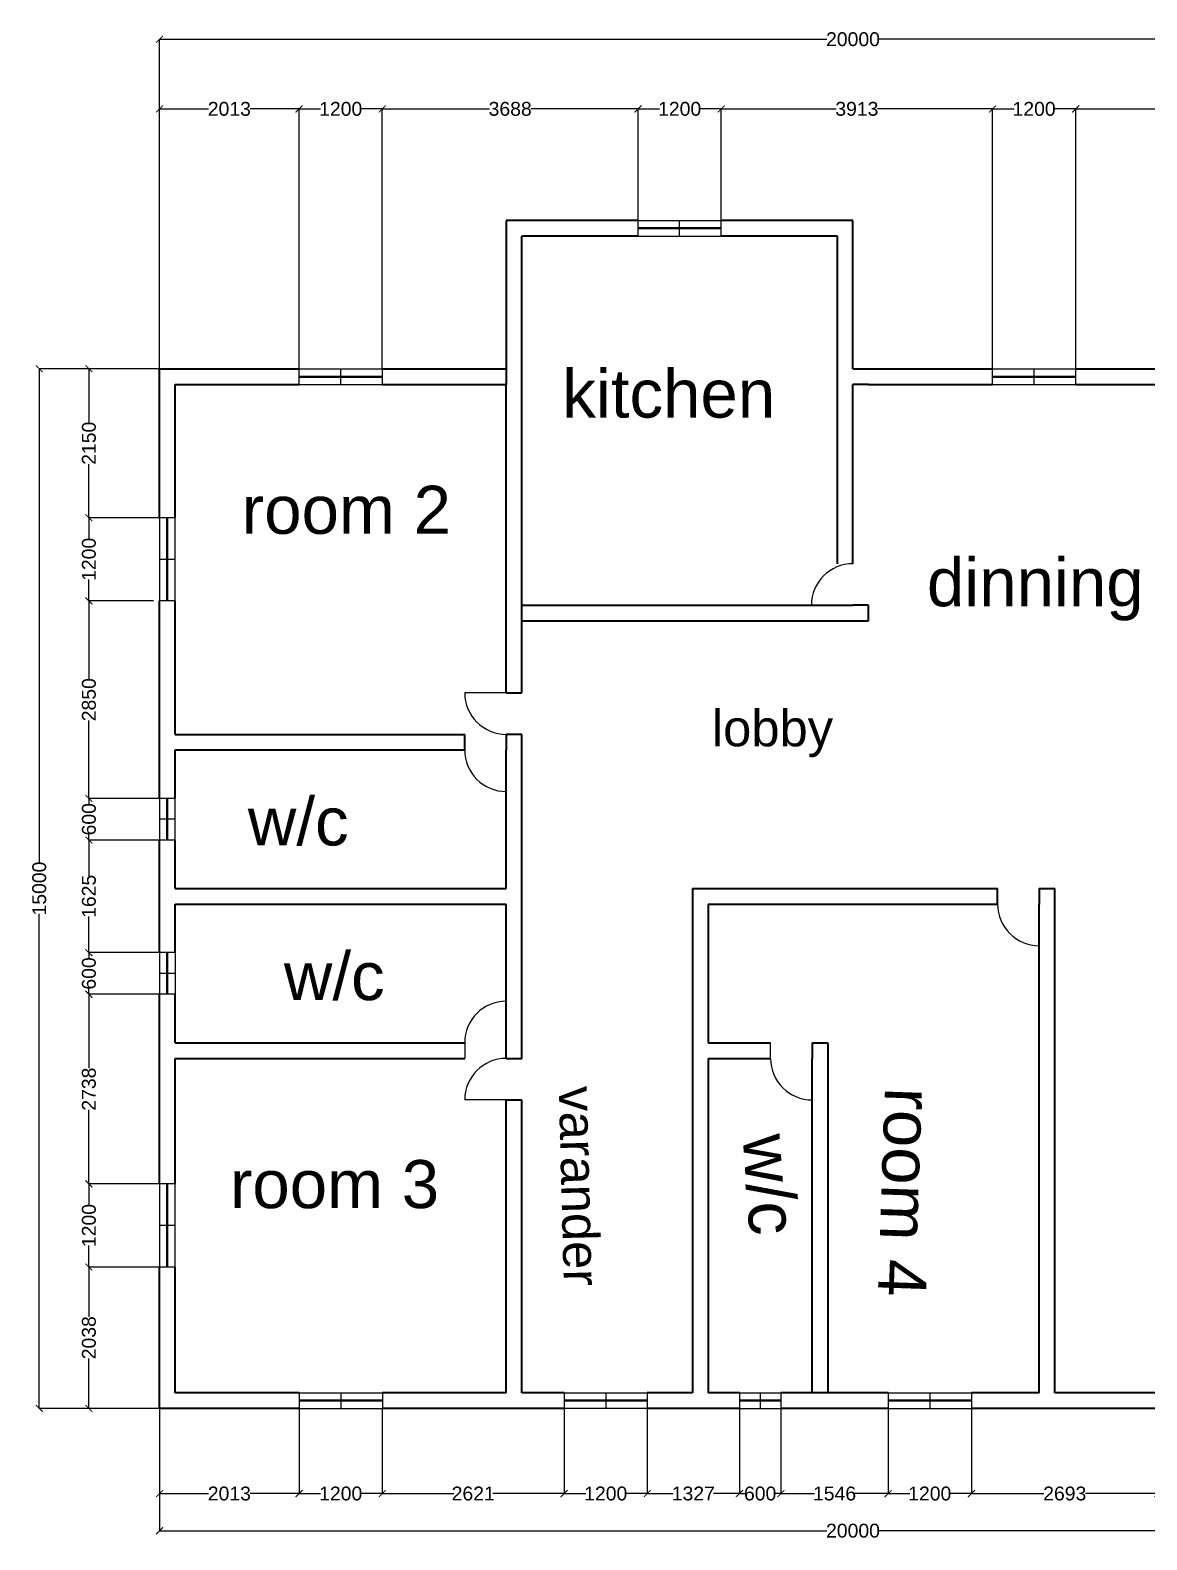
# Model space of a CAD drawing. Header units: millimetres. Extents: x -94062 to 81111, y 92198 to 185346.
# Drawn here: x 56790 to 72893, y 100121 to 121903 of the extents above; entities that cross this region are included whole.
import ezdxf

# ---------------------------------------------------------------- set-up
doc = ezdxf.new("R2010")
doc.units = ezdxf.units.MM
doc.header["$MEASUREMENT"] = 0
doc.styles.get("Standard").update_dxf_attribs({"font": 'arial.ttf'})
doc.dimstyles.get("Standard").update_dxf_attribs({"dimtxt": 200, "dimasz": 100, "dimexe": 0.18, "dimexo": 0.0625, "dimgap": 0.09, "dimtad": 0, "dimdec": 0, "dimzin": 0, "dimdsep": 46, "dimtxsty": 'Standard', "dimblk": 'ARCHTICK', "dimcen": 0.09, "dimadec": 0, "dimazin": 0, "dimtfac": 1, "dimtdec": 0, "dimtofl": 0, "dimtmove": 0, "dimatfit": 3, "dimldrblk": 'ARCHTICK', "dimfxl": 1, "dimtolj": 1, "dimtzin": 0, "dimarcsym": 0})

# ---------------------------------------------------------------- blocks, each defined once
blk = doc.blocks.new('_ArchTick')
at = {"color": 0, "linetype": 'ByBlock', "const_width": 0.15}
blk.add_lwpolyline([(-0.5, -0.5), (0.5, 0.5)], dxfattribs=at)
blk = doc.blocks.new('*D69')
at = {"color": 0, "lineweight": -2, "transparency": 16777216}
for p, q in [((58656, 117018), (56921, 117018)), ((56921, 117018), (56921, 109885)), ((56921, 102018), (56921, 109152)), ((58656, 102018), (56921, 102018))]:
    blk.add_line(p, q, dxfattribs=at)
at = {"layer": 'Defpoints', "color": 0, "transparency": 16777216}
for p in [(56921, 117018), (58656, 117018), (58656, 102018)]:
    blk.add_point(p, dxfattribs=at)
at = {"color": 0, "lineweight": -2, "transparency": 16777216, "xscale": 100, "yscale": 100, "zscale": 100}
for p, rotation in [((56921, 117018), 90), ((56921, 102018), 270)]:
    blk.add_blockref('_ArchTick', p, dxfattribs=dict(at, rotation=rotation))
at = {"color": 0, "transparency": 16777216, "insert": (56921, 109518), "char_height": 200, "attachment_point": 5, "rotation": 90}
blk.add_mtext('\\A1;15000', dxfattribs=at)
blk = doc.blocks.new('*D70')
at = {"color": 0, "lineweight": -2, "transparency": 16777216}
for p, q in [((58656, 117018), (57637, 117018)), ((57637, 117018), (57637, 116243)), ((57637, 114868), (57637, 115643)), ((58656, 114868), (57637, 114868))]:
    blk.add_line(p, q, dxfattribs=at)
at = {"layer": 'Defpoints', "color": 0, "transparency": 16777216}
for p in [(58656, 117018), (57637, 114868), (58656, 114868)]:
    blk.add_point(p, dxfattribs=at)
at = {"color": 0, "lineweight": -2, "transparency": 16777216, "xscale": 100, "yscale": 100, "zscale": 100}
for p, rotation in [((57637, 117018), 90), ((57637, 114868), 270)]:
    blk.add_blockref('_ArchTick', p, dxfattribs=dict(at, rotation=rotation))
at = {"color": 0, "transparency": 16777216, "insert": (57637, 115943), "char_height": 200, "attachment_point": 5, "rotation": 90}
blk.add_mtext('\\A1;2150', dxfattribs=at)
blk = doc.blocks.new('*D71')
at = {"color": 0, "lineweight": -2, "transparency": 16777216}
for p, q in [((58656, 114868), (57637, 114868)), ((57637, 114868), (57637, 114557)), ((57637, 113668), (57637, 113979)), ((58567, 113668), (57637, 113668))]:
    blk.add_line(p, q, dxfattribs=at)
at = {"layer": 'Defpoints', "color": 0, "transparency": 16777216}
for p in [(58656, 114868), (57637, 113668), (58567, 113668)]:
    blk.add_point(p, dxfattribs=at)
at = {"color": 0, "lineweight": -2, "transparency": 16777216, "xscale": 100, "yscale": 100, "zscale": 100}
for p, rotation in [((57637, 114868), 90), ((57637, 113668), 270)]:
    blk.add_blockref('_ArchTick', p, dxfattribs=dict(at, rotation=rotation))
at = {"color": 0, "transparency": 16777216, "insert": (57637, 114268), "char_height": 200, "attachment_point": 5, "rotation": 90}
blk.add_mtext('\\A1;1200', dxfattribs=at)
blk = doc.blocks.new('*D72')
at = {"color": 0, "lineweight": -2, "transparency": 16777216}
for p, q in [((58567, 113668), (57637, 113668)), ((57637, 113668), (57637, 112543)), ((57637, 110818), (57637, 111943)), ((58656, 110818), (57637, 110818))]:
    blk.add_line(p, q, dxfattribs=at)
at = {"layer": 'Defpoints', "color": 0, "transparency": 16777216}
for p in [(58567, 113668), (57637, 110818), (58656, 110818)]:
    blk.add_point(p, dxfattribs=at)
at = {"color": 0, "lineweight": -2, "transparency": 16777216, "xscale": 100, "yscale": 100, "zscale": 100}
for p, rotation in [((57637, 113668), 90), ((57637, 110818), 270)]:
    blk.add_blockref('_ArchTick', p, dxfattribs=dict(at, rotation=rotation))
at = {"color": 0, "transparency": 16777216, "insert": (57637, 112243), "char_height": 200, "attachment_point": 5, "rotation": 90}
blk.add_mtext('\\A1;2850', dxfattribs=at)
blk = doc.blocks.new('*D73')
at = {"color": 0, "lineweight": -2, "transparency": 16777216}
for p, q in [((58656, 110818), (57637, 110818)), ((57637, 110818), (57637, 110739)), ((57637, 110218), (57637, 110297)), ((58761, 110218), (57637, 110218))]:
    blk.add_line(p, q, dxfattribs=at)
at = {"layer": 'Defpoints', "color": 0, "transparency": 16777216}
for p in [(58656, 110818), (57637, 110218), (58761, 110218)]:
    blk.add_point(p, dxfattribs=at)
at = {"color": 0, "lineweight": -2, "transparency": 16777216, "xscale": 100, "yscale": 100, "zscale": 100}
for p, rotation in [((57637, 110818), 90), ((57637, 110218), 270)]:
    blk.add_blockref('_ArchTick', p, dxfattribs=dict(at, rotation=rotation))
at = {"color": 0, "transparency": 16777216, "insert": (57637, 110518), "char_height": 200, "attachment_point": 5, "rotation": 90}
blk.add_mtext('\\A1;600', dxfattribs=at)
blk = doc.blocks.new('*D74')
at = {"color": 0, "lineweight": -2, "transparency": 16777216}
for p, q in [((58761, 110218), (57637, 110218)), ((57637, 110218), (57637, 109696)), ((57637, 108593), (57637, 109116)), ((58656, 108593), (57637, 108593))]:
    blk.add_line(p, q, dxfattribs=at)
at = {"layer": 'Defpoints', "color": 0, "transparency": 16777216}
for p in [(58761, 110218), (57637, 108593), (58656, 108593)]:
    blk.add_point(p, dxfattribs=at)
at = {"color": 0, "lineweight": -2, "transparency": 16777216, "xscale": 100, "yscale": 100, "zscale": 100}
for p, rotation in [((57637, 110218), 90), ((57637, 108593), 270)]:
    blk.add_blockref('_ArchTick', p, dxfattribs=dict(at, rotation=rotation))
at = {"color": 0, "transparency": 16777216, "insert": (57637, 109406), "char_height": 200, "attachment_point": 5, "rotation": 90}
blk.add_mtext('\\A1;1625', dxfattribs=at)
blk = doc.blocks.new('*D75')
at = {"color": 0, "lineweight": -2, "transparency": 16777216}
for p, q in [((58656, 108593), (57637, 108593)), ((57637, 108593), (57637, 108514)), ((57637, 107993), (57637, 108072)), ((58656, 107993), (57637, 107993))]:
    blk.add_line(p, q, dxfattribs=at)
at = {"layer": 'Defpoints', "color": 0, "transparency": 16777216}
for p in [(58656, 108593), (57637, 107993), (58656, 107993)]:
    blk.add_point(p, dxfattribs=at)
at = {"color": 0, "lineweight": -2, "transparency": 16777216, "xscale": 100, "yscale": 100, "zscale": 100}
for p, rotation in [((57637, 108593), 90), ((57637, 107993), 270)]:
    blk.add_blockref('_ArchTick', p, dxfattribs=dict(at, rotation=rotation))
at = {"color": 0, "transparency": 16777216, "insert": (57637, 108293), "char_height": 200, "attachment_point": 5, "rotation": 90}
blk.add_mtext('\\A1;600', dxfattribs=at)
blk = doc.blocks.new('*D76')
at = {"color": 0, "lineweight": -2, "transparency": 16777216}
for p, q in [((58656, 107993), (57637, 107993)), ((57637, 107993), (57637, 106925)), ((57637, 105256), (57637, 106324)), ((58768, 105256), (57637, 105256))]:
    blk.add_line(p, q, dxfattribs=at)
at = {"layer": 'Defpoints', "color": 0, "transparency": 16777216}
for p in [(58656, 107993), (57637, 105256), (58768, 105256)]:
    blk.add_point(p, dxfattribs=at)
at = {"color": 0, "lineweight": -2, "transparency": 16777216, "xscale": 100, "yscale": 100, "zscale": 100}
for p, rotation in [((57637, 107993), 90), ((57637, 105256), 270)]:
    blk.add_blockref('_ArchTick', p, dxfattribs=dict(at, rotation=rotation))
at = {"color": 0, "transparency": 16777216, "insert": (57637, 106624), "char_height": 200, "attachment_point": 5, "rotation": 90}
blk.add_mtext('\\A1;2738', dxfattribs=at)
blk = doc.blocks.new('*D77')
at = {"color": 0, "lineweight": -2, "transparency": 16777216}
for p, q in [((58768, 105256), (57637, 105256)), ((57637, 105256), (57637, 104945)), ((57637, 104056), (57637, 104367)), ((58776, 104056), (57637, 104056))]:
    blk.add_line(p, q, dxfattribs=at)
at = {"layer": 'Defpoints', "color": 0, "transparency": 16777216}
for p in [(58768, 105256), (57637, 104056), (58776, 104056)]:
    blk.add_point(p, dxfattribs=at)
at = {"color": 0, "lineweight": -2, "transparency": 16777216, "xscale": 100, "yscale": 100, "zscale": 100}
for p, rotation in [((57637, 105256), 90), ((57637, 104056), 270)]:
    blk.add_blockref('_ArchTick', p, dxfattribs=dict(at, rotation=rotation))
at = {"color": 0, "transparency": 16777216, "insert": (57637, 104656), "char_height": 200, "attachment_point": 5, "rotation": 90}
blk.add_mtext('\\A1;1200', dxfattribs=at)
blk = doc.blocks.new('*D78')
at = {"color": 0, "lineweight": -2, "transparency": 16777216}
for p, q in [((58776, 104056), (57637, 104056)), ((57637, 104056), (57637, 103338)), ((57637, 102018), (57637, 102736)), ((58656, 102018), (57637, 102018))]:
    blk.add_line(p, q, dxfattribs=at)
at = {"layer": 'Defpoints', "color": 0, "transparency": 16777216}
for p in [(58776, 104056), (57637, 102018), (58656, 102018)]:
    blk.add_point(p, dxfattribs=at)
at = {"color": 0, "lineweight": -2, "transparency": 16777216, "xscale": 100, "yscale": 100, "zscale": 100}
for p, rotation in [((57637, 104056), 90), ((57637, 102018), 270)]:
    blk.add_blockref('_ArchTick', p, dxfattribs=dict(at, rotation=rotation))
at = {"color": 0, "transparency": 16777216, "insert": (57637, 103037), "char_height": 200, "attachment_point": 5, "rotation": 90}
blk.add_mtext('\\A1;2038', dxfattribs=at)
blk = doc.blocks.new('*D79')
at = {"color": 0, "lineweight": -2, "transparency": 16777216}
for p, q in [((58656, 117018), (58656, 121772)), ((58656, 121772), (68278, 121772)), ((78656, 121772), (69034, 121772)), ((78656, 117018), (78656, 121772))]:
    blk.add_line(p, q, dxfattribs=at)
at = {"layer": 'Defpoints', "color": 0, "transparency": 16777216}
for p in [(78656, 121772), (58656, 117018), (78656, 117018)]:
    blk.add_point(p, dxfattribs=at)
at = {"color": 0, "lineweight": -2, "transparency": 16777216, "xscale": 100, "yscale": 100, "zscale": 100, "rotation": 180}
blk.add_blockref('_ArchTick', (58656, 121772), dxfattribs=at)
at = {"color": 0, "lineweight": -2, "transparency": 16777216, "xscale": 100, "yscale": 100, "zscale": 100}
blk.add_blockref('_ArchTick', (78656, 121772), dxfattribs=at)
at = {"color": 0, "transparency": 16777216, "insert": (68656, 121772), "char_height": 200, "attachment_point": 5}
blk.add_mtext('\\A1;20000', dxfattribs=at)
blk = doc.blocks.new('*D80')
at = {"color": 0, "lineweight": -2, "transparency": 16777216}
for p, q in [((58656, 117018), (58656, 120767)), ((58656, 120767), (59362, 120767)), ((60668, 120767), (59963, 120767)), ((60668, 117018), (60668, 120767))]:
    blk.add_line(p, q, dxfattribs=at)
at = {"layer": 'Defpoints', "color": 0, "transparency": 16777216}
for p in [(60668, 120767), (58656, 117018), (60668, 117018)]:
    blk.add_point(p, dxfattribs=at)
at = {"color": 0, "lineweight": -2, "transparency": 16777216, "xscale": 100, "yscale": 100, "zscale": 100, "rotation": 180}
blk.add_blockref('_ArchTick', (58656, 120767), dxfattribs=at)
at = {"color": 0, "lineweight": -2, "transparency": 16777216, "xscale": 100, "yscale": 100, "zscale": 100}
blk.add_blockref('_ArchTick', (60668, 120767), dxfattribs=at)
at = {"color": 0, "transparency": 16777216, "insert": (59662, 120767), "char_height": 200, "attachment_point": 5}
blk.add_mtext('\\A1;2013', dxfattribs=at)
blk = doc.blocks.new('*D81')
at = {"color": 0, "lineweight": -2, "transparency": 16777216}
for p, q in [((60668, 117018), (60668, 120767)), ((60668, 120767), (60979, 120767)), ((61868, 120767), (61557, 120767)), ((61868, 117018), (61868, 120767))]:
    blk.add_line(p, q, dxfattribs=at)
at = {"layer": 'Defpoints', "color": 0, "transparency": 16777216}
for p in [(61868, 120767), (60668, 117018), (61868, 117018)]:
    blk.add_point(p, dxfattribs=at)
at = {"color": 0, "lineweight": -2, "transparency": 16777216, "xscale": 100, "yscale": 100, "zscale": 100, "rotation": 180}
blk.add_blockref('_ArchTick', (60668, 120767), dxfattribs=at)
at = {"color": 0, "lineweight": -2, "transparency": 16777216, "xscale": 100, "yscale": 100, "zscale": 100}
blk.add_blockref('_ArchTick', (61868, 120767), dxfattribs=at)
at = {"color": 0, "transparency": 16777216, "insert": (61268, 120767), "char_height": 200, "attachment_point": 5}
blk.add_mtext('\\A1;1200', dxfattribs=at)
blk = doc.blocks.new('*D82')
at = {"color": 0, "lineweight": -2, "transparency": 16777216}
for p, q in [((61868, 117018), (61868, 120767)), ((61868, 120767), (63413, 120767)), ((65556, 120767), (64011, 120767)), ((65556, 119155), (65556, 120767))]:
    blk.add_line(p, q, dxfattribs=at)
at = {"layer": 'Defpoints', "color": 0, "transparency": 16777216}
for p in [(65556, 120767), (65556, 119155), (61868, 117018)]:
    blk.add_point(p, dxfattribs=at)
at = {"color": 0, "lineweight": -2, "transparency": 16777216, "xscale": 100, "yscale": 100, "zscale": 100, "rotation": 180}
blk.add_blockref('_ArchTick', (61868, 120767), dxfattribs=at)
at = {"color": 0, "lineweight": -2, "transparency": 16777216, "xscale": 100, "yscale": 100, "zscale": 100}
blk.add_blockref('_ArchTick', (65556, 120767), dxfattribs=at)
at = {"color": 0, "transparency": 16777216, "insert": (63712, 120767), "char_height": 200, "attachment_point": 5}
blk.add_mtext('\\A1;3688', dxfattribs=at)
blk = doc.blocks.new('*D83')
at = {"color": 0, "lineweight": -2, "transparency": 16777216}
for p, q in [((65556, 119155), (65556, 120767)), ((65556, 120767), (65867, 120767)), ((66756, 120767), (66445, 120767)), ((66756, 119155), (66756, 120767))]:
    blk.add_line(p, q, dxfattribs=at)
at = {"layer": 'Defpoints', "color": 0, "transparency": 16777216}
for p in [(66756, 120767), (65556, 119155), (66756, 119155)]:
    blk.add_point(p, dxfattribs=at)
at = {"color": 0, "lineweight": -2, "transparency": 16777216, "xscale": 100, "yscale": 100, "zscale": 100, "rotation": 180}
blk.add_blockref('_ArchTick', (65556, 120767), dxfattribs=at)
at = {"color": 0, "lineweight": -2, "transparency": 16777216, "xscale": 100, "yscale": 100, "zscale": 100}
blk.add_blockref('_ArchTick', (66756, 120767), dxfattribs=at)
at = {"color": 0, "transparency": 16777216, "insert": (66156, 120767), "char_height": 200, "attachment_point": 5}
blk.add_mtext('\\A1;1200', dxfattribs=at)
blk = doc.blocks.new('*D84')
at = {"color": 0, "lineweight": -2, "transparency": 16777216}
for p, q in [((66756, 119155), (66756, 120767)), ((66756, 120767), (68414, 120767)), ((70668, 120767), (69011, 120767)), ((70668, 117018), (70668, 120767))]:
    blk.add_line(p, q, dxfattribs=at)
at = {"layer": 'Defpoints', "color": 0, "transparency": 16777216}
for p in [(70668, 120767), (66756, 119155), (70668, 117018)]:
    blk.add_point(p, dxfattribs=at)
at = {"color": 0, "lineweight": -2, "transparency": 16777216, "xscale": 100, "yscale": 100, "zscale": 100, "rotation": 180}
blk.add_blockref('_ArchTick', (66756, 120767), dxfattribs=at)
at = {"color": 0, "lineweight": -2, "transparency": 16777216, "xscale": 100, "yscale": 100, "zscale": 100}
blk.add_blockref('_ArchTick', (70668, 120767), dxfattribs=at)
at = {"color": 0, "transparency": 16777216, "insert": (68712, 120767), "char_height": 200, "attachment_point": 5}
blk.add_mtext('\\A1;3913', dxfattribs=at)
blk = doc.blocks.new('*D85')
at = {"color": 0, "lineweight": -2, "transparency": 16777216}
for p, q in [((70668, 117018), (70668, 120767)), ((70668, 120767), (70979, 120767)), ((71868, 120767), (71557, 120767)), ((71868, 117018), (71868, 120767))]:
    blk.add_line(p, q, dxfattribs=at)
at = {"layer": 'Defpoints', "color": 0, "transparency": 16777216}
for p in [(71868, 120767), (70668, 117018), (71868, 117018)]:
    blk.add_point(p, dxfattribs=at)
at = {"color": 0, "lineweight": -2, "transparency": 16777216, "xscale": 100, "yscale": 100, "zscale": 100, "rotation": 180}
blk.add_blockref('_ArchTick', (70668, 120767), dxfattribs=at)
at = {"color": 0, "lineweight": -2, "transparency": 16777216, "xscale": 100, "yscale": 100, "zscale": 100}
blk.add_blockref('_ArchTick', (71868, 120767), dxfattribs=at)
at = {"color": 0, "transparency": 16777216, "insert": (71268, 120767), "char_height": 200, "attachment_point": 5}
blk.add_mtext('\\A1;1200', dxfattribs=at)
blk = doc.blocks.new('*D86')
at = {"color": 0, "lineweight": -2, "transparency": 16777216}
for p, q in [((71868, 117018), (71868, 120767)), ((71868, 120767), (74963, 120767)), ((78656, 120767), (75562, 120767)), ((78656, 117018), (78656, 120767))]:
    blk.add_line(p, q, dxfattribs=at)
at = {"layer": 'Defpoints', "color": 0, "transparency": 16777216}
for p in [(78656, 120767), (71868, 117018), (78656, 117018)]:
    blk.add_point(p, dxfattribs=at)
at = {"color": 0, "lineweight": -2, "transparency": 16777216, "xscale": 100, "yscale": 100, "zscale": 100, "rotation": 180}
blk.add_blockref('_ArchTick', (71868, 120767), dxfattribs=at)
at = {"color": 0, "lineweight": -2, "transparency": 16777216, "xscale": 100, "yscale": 100, "zscale": 100}
blk.add_blockref('_ArchTick', (78656, 120767), dxfattribs=at)
at = {"color": 0, "transparency": 16777216, "insert": (75262, 120767), "char_height": 200, "attachment_point": 5}
blk.add_mtext('\\A1;6788', dxfattribs=at)
blk = doc.blocks.new('*D95')
at = {"color": 0, "lineweight": -2, "transparency": 16777216}
for p, q in [((58656, 102018), (58656, 100252)), ((78656, 102018), (78656, 100252)), ((58656, 100252), (68278, 100252)), ((78656, 100252), (69034, 100252))]:
    blk.add_line(p, q, dxfattribs=at)
at = {"layer": 'Defpoints', "color": 0, "transparency": 16777216}
for p in [(58656, 102018), (78656, 102018), (78656, 100252)]:
    blk.add_point(p, dxfattribs=at)
at = {"color": 0, "lineweight": -2, "transparency": 16777216, "xscale": 100, "yscale": 100, "zscale": 100, "rotation": 180}
blk.add_blockref('_ArchTick', (58656, 100252), dxfattribs=at)
at = {"color": 0, "lineweight": -2, "transparency": 16777216, "xscale": 100, "yscale": 100, "zscale": 100}
blk.add_blockref('_ArchTick', (78656, 100252), dxfattribs=at)
at = {"color": 0, "transparency": 16777216, "insert": (68656, 100252), "char_height": 200, "attachment_point": 5}
blk.add_mtext('\\A1;20000', dxfattribs=at)
blk = doc.blocks.new('*D96')
at = {"color": 0, "lineweight": -2, "transparency": 16777216}
for p, q in [((58656, 102018), (58656, 100788)), ((60668, 102018), (60668, 100788)), ((58656, 100788), (59362, 100788)), ((60668, 100788), (59963, 100788))]:
    blk.add_line(p, q, dxfattribs=at)
at = {"layer": 'Defpoints', "color": 0, "transparency": 16777216}
for p in [(58656, 102018), (60668, 102018), (60668, 100788)]:
    blk.add_point(p, dxfattribs=at)
at = {"color": 0, "lineweight": -2, "transparency": 16777216, "xscale": 100, "yscale": 100, "zscale": 100, "rotation": 180}
blk.add_blockref('_ArchTick', (58656, 100788), dxfattribs=at)
at = {"color": 0, "lineweight": -2, "transparency": 16777216, "xscale": 100, "yscale": 100, "zscale": 100}
blk.add_blockref('_ArchTick', (60668, 100788), dxfattribs=at)
at = {"color": 0, "transparency": 16777216, "insert": (59662, 100788), "char_height": 200, "attachment_point": 5}
blk.add_mtext('\\A1;2013', dxfattribs=at)
blk = doc.blocks.new('*D97')
at = {"color": 0, "lineweight": -2, "transparency": 16777216}
for p, q in [((60668, 102018), (60668, 100788)), ((61868, 102018), (61868, 100788)), ((60668, 100788), (60979, 100788)), ((61868, 100788), (61557, 100788))]:
    blk.add_line(p, q, dxfattribs=at)
at = {"layer": 'Defpoints', "color": 0, "transparency": 16777216}
for p in [(60668, 102018), (61868, 102018), (61868, 100788)]:
    blk.add_point(p, dxfattribs=at)
at = {"color": 0, "lineweight": -2, "transparency": 16777216, "xscale": 100, "yscale": 100, "zscale": 100, "rotation": 180}
blk.add_blockref('_ArchTick', (60668, 100788), dxfattribs=at)
at = {"color": 0, "lineweight": -2, "transparency": 16777216, "xscale": 100, "yscale": 100, "zscale": 100}
blk.add_blockref('_ArchTick', (61868, 100788), dxfattribs=at)
at = {"color": 0, "transparency": 16777216, "insert": (61268, 100788), "char_height": 200, "attachment_point": 5}
blk.add_mtext('\\A1;1200', dxfattribs=at)
blk = doc.blocks.new('*D98')
at = {"color": 0, "lineweight": -2, "transparency": 16777216}
for p, q in [((61868, 102018), (61868, 100788)), ((64490, 102018), (64490, 100788)), ((61868, 100788), (62898, 100788)), ((64490, 100788), (63460, 100788))]:
    blk.add_line(p, q, dxfattribs=at)
at = {"layer": 'Defpoints', "color": 0, "transparency": 16777216}
for p in [(61868, 102018), (64490, 102018), (64490, 100788)]:
    blk.add_point(p, dxfattribs=at)
at = {"color": 0, "lineweight": -2, "transparency": 16777216, "xscale": 100, "yscale": 100, "zscale": 100, "rotation": 180}
blk.add_blockref('_ArchTick', (61868, 100788), dxfattribs=at)
at = {"color": 0, "lineweight": -2, "transparency": 16777216, "xscale": 100, "yscale": 100, "zscale": 100}
blk.add_blockref('_ArchTick', (64490, 100788), dxfattribs=at)
at = {"color": 0, "transparency": 16777216, "insert": (63179, 100788), "char_height": 200, "attachment_point": 5}
blk.add_mtext('\\A1;2621', dxfattribs=at)
blk = doc.blocks.new('*D99')
at = {"color": 0, "lineweight": -2, "transparency": 16777216}
for p, q in [((64490, 102018), (64490, 100788)), ((65690, 102018), (65690, 100788)), ((64490, 100788), (64801, 100788)), ((65690, 100788), (65379, 100788))]:
    blk.add_line(p, q, dxfattribs=at)
at = {"layer": 'Defpoints', "color": 0, "transparency": 16777216}
for p in [(64490, 102018), (65690, 102018), (65690, 100788)]:
    blk.add_point(p, dxfattribs=at)
at = {"color": 0, "lineweight": -2, "transparency": 16777216, "xscale": 100, "yscale": 100, "zscale": 100, "rotation": 180}
blk.add_blockref('_ArchTick', (64490, 100788), dxfattribs=at)
at = {"color": 0, "lineweight": -2, "transparency": 16777216, "xscale": 100, "yscale": 100, "zscale": 100}
blk.add_blockref('_ArchTick', (65690, 100788), dxfattribs=at)
at = {"color": 0, "transparency": 16777216, "insert": (65090, 100788), "char_height": 200, "attachment_point": 5}
blk.add_mtext('\\A1;1200', dxfattribs=at)
blk = doc.blocks.new('*D100')
at = {"color": 0, "lineweight": -2, "transparency": 16777216}
for p, q in [((65690, 102018), (65690, 100788)), ((67017, 102018), (67017, 100788)), ((65690, 100788), (66064, 100788)), ((67017, 100788), (66643, 100788))]:
    blk.add_line(p, q, dxfattribs=at)
at = {"layer": 'Defpoints', "color": 0, "transparency": 16777216}
for p in [(65690, 102018), (67017, 102018), (67017, 100788)]:
    blk.add_point(p, dxfattribs=at)
at = {"color": 0, "lineweight": -2, "transparency": 16777216, "xscale": 100, "yscale": 100, "zscale": 100, "rotation": 180}
blk.add_blockref('_ArchTick', (65690, 100788), dxfattribs=at)
at = {"color": 0, "lineweight": -2, "transparency": 16777216, "xscale": 100, "yscale": 100, "zscale": 100}
blk.add_blockref('_ArchTick', (67017, 100788), dxfattribs=at)
at = {"color": 0, "transparency": 16777216, "insert": (66353, 100788), "char_height": 200, "attachment_point": 5}
blk.add_mtext('\\A1;1327', dxfattribs=at)
blk = doc.blocks.new('*D101')
at = {"color": 0, "lineweight": -2, "transparency": 16777216}
for p, q in [((67017, 102018), (67017, 100788)), ((67617, 102018), (67617, 100788)), ((67017, 100788), (67096, 100788)), ((67617, 100788), (67538, 100788))]:
    blk.add_line(p, q, dxfattribs=at)
at = {"layer": 'Defpoints', "color": 0, "transparency": 16777216}
for p in [(67017, 102018), (67617, 102018), (67617, 100788)]:
    blk.add_point(p, dxfattribs=at)
at = {"color": 0, "lineweight": -2, "transparency": 16777216, "xscale": 100, "yscale": 100, "zscale": 100, "rotation": 180}
blk.add_blockref('_ArchTick', (67017, 100788), dxfattribs=at)
at = {"color": 0, "lineweight": -2, "transparency": 16777216, "xscale": 100, "yscale": 100, "zscale": 100}
blk.add_blockref('_ArchTick', (67617, 100788), dxfattribs=at)
at = {"color": 0, "transparency": 16777216, "insert": (67317, 100788), "char_height": 200, "attachment_point": 5}
blk.add_mtext('\\A1;600', dxfattribs=at)
blk = doc.blocks.new('*D102')
at = {"color": 0, "lineweight": -2, "transparency": 16777216}
for p, q in [((67617, 102018), (67617, 100788)), ((69163, 102018), (69163, 100788)), ((67617, 100788), (68101, 100788)), ((69163, 100788), (68679, 100788))]:
    blk.add_line(p, q, dxfattribs=at)
at = {"layer": 'Defpoints', "color": 0, "transparency": 16777216}
for p in [(67617, 102018), (69163, 102018), (69163, 100788)]:
    blk.add_point(p, dxfattribs=at)
at = {"color": 0, "lineweight": -2, "transparency": 16777216, "xscale": 100, "yscale": 100, "zscale": 100, "rotation": 180}
blk.add_blockref('_ArchTick', (67617, 100788), dxfattribs=at)
at = {"color": 0, "lineweight": -2, "transparency": 16777216, "xscale": 100, "yscale": 100, "zscale": 100}
blk.add_blockref('_ArchTick', (69163, 100788), dxfattribs=at)
at = {"color": 0, "transparency": 16777216, "insert": (68390, 100788), "char_height": 200, "attachment_point": 5}
blk.add_mtext('\\A1;1546', dxfattribs=at)
blk = doc.blocks.new('*D103')
at = {"color": 0, "lineweight": -2, "transparency": 16777216}
for p, q in [((69163, 102018), (69163, 100788)), ((70363, 102018), (70363, 100788)), ((69163, 100788), (69474, 100788)), ((70363, 100788), (70052, 100788))]:
    blk.add_line(p, q, dxfattribs=at)
at = {"layer": 'Defpoints', "color": 0, "transparency": 16777216}
for p in [(69163, 102018), (70363, 102018), (70363, 100788)]:
    blk.add_point(p, dxfattribs=at)
at = {"color": 0, "lineweight": -2, "transparency": 16777216, "xscale": 100, "yscale": 100, "zscale": 100, "rotation": 180}
blk.add_blockref('_ArchTick', (69163, 100788), dxfattribs=at)
at = {"color": 0, "lineweight": -2, "transparency": 16777216, "xscale": 100, "yscale": 100, "zscale": 100}
blk.add_blockref('_ArchTick', (70363, 100788), dxfattribs=at)
at = {"color": 0, "transparency": 16777216, "insert": (69763, 100788), "char_height": 200, "attachment_point": 5}
blk.add_mtext('\\A1;1200', dxfattribs=at)
blk = doc.blocks.new('*D104')
at = {"color": 0, "lineweight": -2, "transparency": 16777216}
for p, q in [((70363, 102018), (70363, 100788)), ((73056, 102018), (73056, 100788)), ((70363, 100788), (71409, 100788)), ((73056, 100788), (72010, 100788))]:
    blk.add_line(p, q, dxfattribs=at)
at = {"layer": 'Defpoints', "color": 0, "transparency": 16777216}
for p in [(70363, 102018), (73056, 102018), (73056, 100788)]:
    blk.add_point(p, dxfattribs=at)
at = {"color": 0, "lineweight": -2, "transparency": 16777216, "xscale": 100, "yscale": 100, "zscale": 100, "rotation": 180}
blk.add_blockref('_ArchTick', (70363, 100788), dxfattribs=at)
at = {"color": 0, "lineweight": -2, "transparency": 16777216, "xscale": 100, "yscale": 100, "zscale": 100}
blk.add_blockref('_ArchTick', (73056, 100788), dxfattribs=at)
at = {"color": 0, "transparency": 16777216, "insert": (71710, 100788), "char_height": 200, "attachment_point": 5}
blk.add_mtext('\\A1;2693', dxfattribs=at)

msp = doc.modelspace()

# ---------------------------------------------------------------- linework, layer by layer
at = {"lineweight": 35}
for p, q in [((63656, 119155.4), (63656, 116793.2)), ((65556, 119155.4), (63656, 119155.4)), ((68656, 119155.4), (66756, 119155.4)), ((68656, 117018.2), (68656, 119155.4)), ((63881, 116793.2), (63881, 118930.4)), ((65556, 118930.4), (63881, 118930.4)), ((68431, 118930.4), (66756, 118930.4)), ((68431, 114205.4), (68431, 118930.4)), ((58656, 117018.2), (60668.5, 117018.2)), ((58656, 114868.2), (58656, 117018.2)), ((61868.5, 117018.2), (63656, 117018.2)), ((68656, 117018.2), (70668.5, 117018.2)), ((71868.5, 117018.2), (78656, 117018.2)), ((58881, 116793.2), (60668.5, 116793.2)), ((58881, 114868.2), (58881, 116793.2)), ((61868.5, 116793.2), (63656, 116793.2)), ((63656, 112343.2), (63656, 116793.2)), ((63881, 113605.4), (63881, 116793.2)), ((63881, 112343.2), (63881, 116793.2)), ((68656, 114205.4), (68656, 116793.2)), ((68881, 116793.2), (68656, 116793.2)), ((68881, 116793.2), (70668.5, 116793.2)), ((71868.5, 116793.2), (73656, 116793.2)), ((58656, 110818.2), (58656, 113668.2)), ((58881, 111743.2), (58881, 113668.2)), ((63881, 113605.4), (68656, 113605.4)), ((68881, 113605.4), (68656, 113605.4)), ((68881, 113380.4), (68881, 113605.4)), ((63881, 113380.4), (68881, 113380.4)), ((63656, 112343.2), (63881, 112343.2)), ((58881, 111743.2), (63056, 111743.2)), ((63056, 111518.2), (63056, 111743.2)), ((63881, 111743.2), (63656, 111743.2)), ((63656, 111743.2), (63656, 111518.2)), ((63881, 107068.2), (63881, 111743.2)), ((58881, 111518.2), (63056, 111518.2)), ((58881, 110818.2), (58881, 111518.2)), ((63656, 109518.2), (63656, 111518.2)), ((63881, 109518.2), (63881, 111018.2)), ((58656, 108593.2), (58656, 110218.2)), ((58881, 109518.2), (58881, 110218.2)), ((58881, 109518.2), (63656, 109518.2)), ((58881, 109518.2), (63656, 109518.2)), ((66342, 109518.2), (66567, 109518.2)), ((66342, 109518.2), (66342, 102243.2)), ((66567, 109518.2), (70742, 109518.2)), ((66567, 109518.2), (70742, 109518.2)), ((70742, 109293.2), (70742, 109518.2)), ((71342, 109518.2), (71342, 109293.2)), ((71342, 109518.2), (71567, 109518.2)), ((71342, 109518.2), (71567, 109518.2)), ((71567, 102243.2), (71567, 109518.2)), ((58881, 109293.2), (63656, 109293.2)), ((58881, 108593.2), (58881, 109293.2)), ((63656, 107293.2), (63656, 109293.2)), ((63881, 107293.2), (63881, 109293.2)), ((66567, 109293.2), (70742, 109293.2)), ((66567, 109293.2), (66567, 107293.2)), ((66567, 109293.2), (66567, 107293.2)), ((71342, 102243.2), (71342, 109293.2)), ((58656, 105255.7), (58656, 107993.2)), ((58881, 107293.2), (58881, 107993.2)), ((58881, 107293.2), (63056, 107293.2)), ((63656, 107068.2), (63656, 107293.2)), ((66567, 107293.2), (67467, 107293.2)), ((68067, 107293.2), (68067, 107068.2)), ((68067, 107293.2), (68292, 107293.2)), ((68292, 107293.2), (68292, 102243.2)), ((58881, 107068.2), (63056, 107068.2)), ((58881, 105255.7), (58881, 107068.2)), ((63656, 107068.2), (63881, 107068.2)), ((63656, 107068.2), (63768.5, 107068.2)), ((66567, 107068.2), (67467, 107068.2)), ((66567, 107068.2), (66567, 102243.2)), ((68067, 106468.2), (68067, 107068.2)), ((63656, 102243.2), (63656, 106468.2)), ((63656, 106468.2), (63881, 106468.2)), ((63881, 102243.2), (63881, 106468.2)), ((63881, 102243.2), (63881, 106468.2)), ((68067, 102243.2), (68067, 106468.2)), ((63881, 102243.2), (63881, 104243.2)), ((58656, 102018.2), (58656, 104055.7)), ((58881, 102243.2), (58881, 104055.7)), ((60668.5, 102243.2), (58881, 102243.2)), ((63656, 102243.2), (61868.5, 102243.2)), ((64489.6, 102243.2), (63881, 102243.2)), ((64489.6, 102243.2), (63881, 102243.2)), ((66342, 102243.2), (65689.6, 102243.2)), ((66342, 102243.2), (65689.6, 102243.2)), ((66342, 102243.2), (65689.6, 102243.2)), ((67017, 102243.2), (66567, 102243.2)), ((67017, 102243.2), (66567, 102243.2)), ((68067, 102243.2), (67617, 102243.2)), ((68067, 102243.2), (67617, 102243.2)), ((68292, 102243.2), (68067, 102243.2)), ((68656, 102243.2), (68292, 102243.2)), ((68881, 102243.2), (68292, 102243.2)), ((69163.4, 102243.2), (68881, 102243.2)), ((71342, 102243.2), (70363.4, 102243.2)), ((73056, 102243.2), (71567, 102243.2)), ((60668.5, 102018.2), (58656, 102018.2)), ((64489.6, 102018.2), (61868.5, 102018.2)), ((67017, 102018.2), (65689.6, 102018.2)), ((69163.4, 102018.2), (67617, 102018.2)), ((73056, 102018.2), (70363.4, 102018.2))]:
    msp.add_line(p, q, dxfattribs=at)
for p, q in [((65556, 118930.4), (65556, 119155.4)), ((65556, 119155.4), (66756, 119155.4)), ((66756, 118930.4), (66756, 119155.4)), ((60668.5, 116793.2), (60668.5, 117018.2)), ((61868.5, 116793.2), (61868.5, 117018.2)), ((70668.5, 116793.2), (70668.5, 117018.2)), ((71868.5, 116793.2), (71868.5, 117018.2)), ((58881, 114868.2), (58656, 114868.2)), ((58881, 114868.2), (58656, 114868.2)), ((58881, 114268.2), (58656, 114268.2)), ((58881, 113668.2), (58656, 113668.2)), ((63881, 112343.2), (63881, 113380.4)), ((63656, 112343.2), (63056, 112343.2)), ((63881, 111243.2), (63881, 111743.2)), ((58881, 110818.2), (58656, 110818.2)), ((58881, 110218.2), (58656, 110218.2)), ((58881, 108593.2), (58656, 108593.2)), ((58881, 108593.2), (58656, 108593.2)), ((58881, 107993.2), (58656, 107993.2)), ((63656, 107293.2), (63656, 107893.2)), ((63056, 107293.2), (63056, 107068.2)), ((67467, 107068.2), (67467, 107293.2)), ((63656, 106468.2), (63056, 106468.2)), ((58881, 105255.7), (58656, 105255.7)), ((58881, 104055.7), (58656, 104055.7)), ((60668.5, 102243.2), (60668.5, 102018.2)), ((61868.5, 102243.2), (61868.5, 102018.2)), ((64489.6, 102243.2), (64489.6, 102018.2)), ((65689.6, 102243.2), (65689.6, 102018.2)), ((67017, 102243.2), (67017, 102018.2)), ((67617, 102243.2), (67617, 102018.2)), ((69163.4, 102243.2), (69163.4, 102018.2)), ((69763.4, 102243.2), (69763.4, 102018.2)), ((70363.4, 102243.2), (70363.4, 102018.2)), ((65689.6, 102123.2), (65381, 102123.2))]:
    msp.add_line(p, q)
at = {"color": 5}
for p, q in [((66156, 118930.4), (66156, 119155.4)), ((66756, 119050.4), (65556, 119050.4)), ((66756, 119035.4), (65556, 119035.4)), ((65556, 118930.4), (66756, 118930.4)), ((60668.5, 117018.2), (61868.5, 117018.2)), ((61268.5, 116793.2), (61268.5, 117018.2)), ((70668.5, 117018.2), (71868.5, 117018.2)), ((71268.5, 116793.2), (71268.5, 117018.2)), ((60668.5, 116913.2), (61868.5, 116913.2)), ((60668.5, 116898.2), (61868.5, 116898.2)), ((60668.5, 116793.2), (61868.5, 116793.2)), ((70668.5, 116913.2), (71868.5, 116913.2)), ((70668.5, 116898.2), (71868.5, 116898.2)), ((70668.5, 116793.2), (71868.5, 116793.2)), ((58656, 114868.2), (58656, 113668.2)), ((58761, 113668.2), (58761, 114868.2)), ((58776, 113668.2), (58776, 114868.2)), ((58776, 113668.2), (58776, 114868.2)), ((58776, 113668.2), (58776, 114868.2)), ((58881, 113668.2), (58881, 114868.2)), ((58656, 110818.2), (58656, 110218.2)), ((58761, 110218.2), (58761, 110818.2)), ((58776, 110218.2), (58776, 110818.2)), ((58776, 110218.2), (58776, 110818.2)), ((58776, 110218.2), (58776, 110818.2)), ((58881, 110218.2), (58881, 110818.2)), ((58881, 110518.2), (58656, 110518.2)), ((58656, 108593.2), (58656, 107993.2)), ((58761, 107993.2), (58761, 108593.2)), ((58776, 107993.2), (58776, 108593.2)), ((58776, 107993.2), (58776, 108593.2)), ((58776, 107993.2), (58776, 108593.2)), ((58881, 108593.2), (58881, 107993.2)), ((58881, 108293.2), (58656, 108293.2)), ((58656, 105255.7), (58656, 104055.7)), ((58761, 104055.7), (58761, 105255.7)), ((58776, 104055.7), (58776, 105255.7)), ((58776, 104055.7), (58776, 105255.7)), ((58776, 104055.7), (58776, 105255.7)), ((58881, 104055.7), (58881, 105255.7)), ((58881, 104655.7), (58656, 104655.7)), ((60668.5, 102243.2), (61868.5, 102243.2)), ((61268.5, 102243.2), (61268.5, 102018.2)), ((64489.6, 102243.2), (65689.6, 102243.2)), ((65089.6, 102243.2), (65089.6, 102018.2)), ((67017, 102243.2), (67617, 102243.2)), ((67317, 102243.2), (67317, 102018.2)), ((69163.4, 102243.2), (70363.4, 102243.2)), ((61868.5, 102138.2), (60668.5, 102138.2)), ((61868.5, 102138.2), (60668.5, 102138.2)), ((61868.5, 102123.2), (60668.5, 102123.2)), ((60668.5, 102018.2), (61868.5, 102018.2)), ((65689.6, 102138.2), (64489.6, 102138.2)), ((65689.6, 102138.2), (64489.6, 102138.2)), ((65381, 102123.2), (64489.6, 102123.2)), ((65689.6, 102018.2), (64489.6, 102018.2)), ((67617, 102138.2), (67017, 102138.2)), ((67617, 102138.2), (67017, 102138.2)), ((67617, 102123.2), (67017, 102123.2)), ((67017, 102018.2), (67617, 102018.2)), ((70363.4, 102138.2), (69163.4, 102138.2)), ((70363.4, 102138.2), (69163.4, 102138.2)), ((70363.4, 102123.2), (69163.4, 102123.2)), ((69163.4, 102018.2), (70363.4, 102018.2))]:
    msp.add_line(p, q, dxfattribs=at)
for centre, start, end in [((68656, 113605.4), 90, 180), ((63656, 112343.2), 180, 270), ((63656, 111518.2), 180, 270), ((71342, 109293.2), 180, 270), ((63656, 107293.2), 90, 180), ((63656, 106468.2), 90, 180), ((68067, 107068.2), 180, 270)]:
    msp.add_arc(centre, 600, start, end)

# ---------------------------------------------------------------- texts
at = {"attachment_point": 1}
for s, width, gutter_width, insert, char_height in [('kitchen', 13293.963, 2.31, (64463.8, 117006.9), 693.81), ('room 1', 3237.968, 1, (59716.2, 116076.1), 0.2), ('room 2', 13293.963, 2.31, (59842, 115330.2), 693.81), ('dinning ', 13293.963, 2.31, (69722.7, 114285), 693.81), ('lobby', 10033.344, 1.75, (66620.7, 112094), 523.64), ('w/c', 13293.963, 2.31, (59928.8, 110833.8), 693.81), ('w/c', 13293.963, 2.31, (60448.6, 108602.2), 693.81), ('room 3', 13293.963, 2.31, (59671.2, 105600.5), 693.81)]:
    msp.add_mtext_dynamic_manual_height_columns(s, width=width, gutter_width=gutter_width, heights=[0], dxfattribs=dict(at, insert=insert, char_height=char_height))
for s, width, gutter_width, insert, char_height, rotation in [('varander', 10033.344, 1.75, (64937.1, 106674.8), 523.64, 271.43305), ('room 4', 13293.963, 2.31, (69812.1, 106632.1), 693.81, 268.01222), ('w/c', 13293.963, 2.31, (67755.5, 105999.9), 693.81, 274.13636)]:
    msp.add_mtext_dynamic_manual_height_columns(s, width=width, gutter_width=gutter_width, heights=[0], dxfattribs=dict(at, insert=insert, char_height=char_height, rotation=rotation))

# ---------------------------------------------------------------- dimensions: what is measured, and where the dimension line sits
for base, p1, p2, picture, middle in [((78656, 121772), (58656, 117018.2), (78656, 117018.2), '*D79', (68656, 121772)), ((60668.4654969, 120766.9517247), (58655.9654969, 117018.2162365), (60668.4654969, 117018.2162365), '*D80', (59662.2154969, 120766.9517247)), ((78656, 100252.5), (58656, 102018.2), (78656, 102018.2), '*D95', (68656, 100252.5)), ((60668.4654969, 100788.3371994), (58655.9654969, 102018.2162365), (60668.4654969, 102018.2162365), '*D96', (59662.2154969, 100788.3371994))]:
    dim = msp.add_linear_dim(base=base, p1=p1, p2=p2, dimstyle='Standard')
    dim.commit()
    dim.dimension.update_dxf_attribs({"geometry": picture, "text_midpoint": middle})
for base, p1, p2, picture, middle in [((61868.5, 120767), (60668.5, 117018.2), (61868.5, 117018.2), '*D81', (61268.5, 120767)), ((65555.9654969, 120766.9517247), (61868.4654969, 117018.2162365), (65555.9654969, 119155.3588144), '*D82', (63712.2154969, 120766.9517247)), ((66756, 120767), (65556, 119155.4), (66756, 119155.4), '*D83', (66156, 120767)), ((70668.4654969, 120766.9517247), (66755.9654969, 119155.3588144), (70668.4654969, 117018.2162365), '*D84', (68712.2154969, 120766.9517247)), ((71868.5, 120767), (70668.5, 117018.2), (71868.5, 117018.2), '*D85', (71268.5, 120767)), ((78655.9654969, 120766.9517247), (71868.4654969, 117018.2162365), (78655.9654969, 117018.2162365), '*D86', (75262.2154969, 120766.9517247)), ((61868.5, 100788.3), (60668.5, 102018.2), (61868.5, 102018.2), '*D97', (61268.5, 100788.3)), ((64489.6, 100788.3), (61868.5, 102018.2), (64489.6, 102018.2), '*D98', (63179.1, 100788.3)), ((65689.6, 100788.3), (64489.6, 102018.2), (65689.6, 102018.2), '*D99', (65089.6, 100788.3)), ((67017, 100788.3), (65689.6, 102018.2), (67017, 102018.2), '*D100', (66353.3, 100788.3)), ((67617, 100788.3), (67017, 102018.2), (67617, 102018.2), '*D101', (67317, 100788.3)), ((69163.4, 100788.3), (67617, 102018.2), (69163.4, 102018.2), '*D102', (68390.2, 100788.3)), ((70363.4, 100788.3), (69163.4, 102018.2), (70363.4, 102018.2), '*D103', (69763.4, 100788.3)), ((73056, 100788.3), (70363.4, 102018.2), (73056, 102018.2), '*D104', (71709.7, 100788.3))]:
    dim = msp.add_linear_dim(base=base, p1=p1, p2=p2, dimstyle='Standard', override={"dimtmove": 1})
    dim.commit()
    dim.dimension.update_dxf_attribs({"geometry": picture, "text_midpoint": middle})
for base, p1, p2, picture, middle in [((56921.4, 117018.2), (58656, 102018.2), (58656, 117018.2), '*D69', (56921.4, 109518.2)), ((57637.3, 114868.2), (58656, 117018.2), (58656, 114868.2), '*D70', (57637.3, 115943.2))]:
    dim = msp.add_linear_dim(base=base, p1=p1, p2=p2, angle=90, dimstyle='Standard')
    dim.commit()
    dim.dimension.update_dxf_attribs({"geometry": picture, "text_midpoint": middle})
for base, p1, p2, picture, middle in [((57637.3, 113668.2), (58656, 114868.2), (58566.8, 113668.2), '*D71', (57637.3, 114268.2)), ((57637.3, 110818.2), (58566.8, 113668.2), (58656, 110818.2), '*D72', (57637.3, 112243.2)), ((57637.3, 110218.2), (58656, 110818.2), (58761, 110218.2), '*D73', (57637.3, 110518.2)), ((57637.3, 108593.2), (58761, 110218.2), (58656, 108593.2), '*D74', (57637.3, 109405.7)), ((57637.3, 107993.2), (58656, 108593.2), (58656, 107993.2), '*D75', (57637.3, 108293.2)), ((57637.3036178, 105255.7162365), (58655.9654969, 107993.2162365), (58768.4654969, 105255.7162365), '*D76', (57637.3036178, 106624.4662365)), ((57637.3, 104055.7), (58768.5, 105255.7), (58776, 104055.7), '*D77', (57637.3, 104655.7)), ((57637.3036178, 102018.2162365), (58775.9654969, 104055.7162365), (58655.9654969, 102018.2162365), '*D78', (57637.3036178, 103036.9662365))]:
    dim = msp.add_linear_dim(base=base, p1=p1, p2=p2, angle=90, dimstyle='Standard', override={"dimtmove": 1})
    dim.commit()
    dim.dimension.update_dxf_attribs({"geometry": picture, "text_midpoint": middle})

doc.saveas('drawing.dxf')
